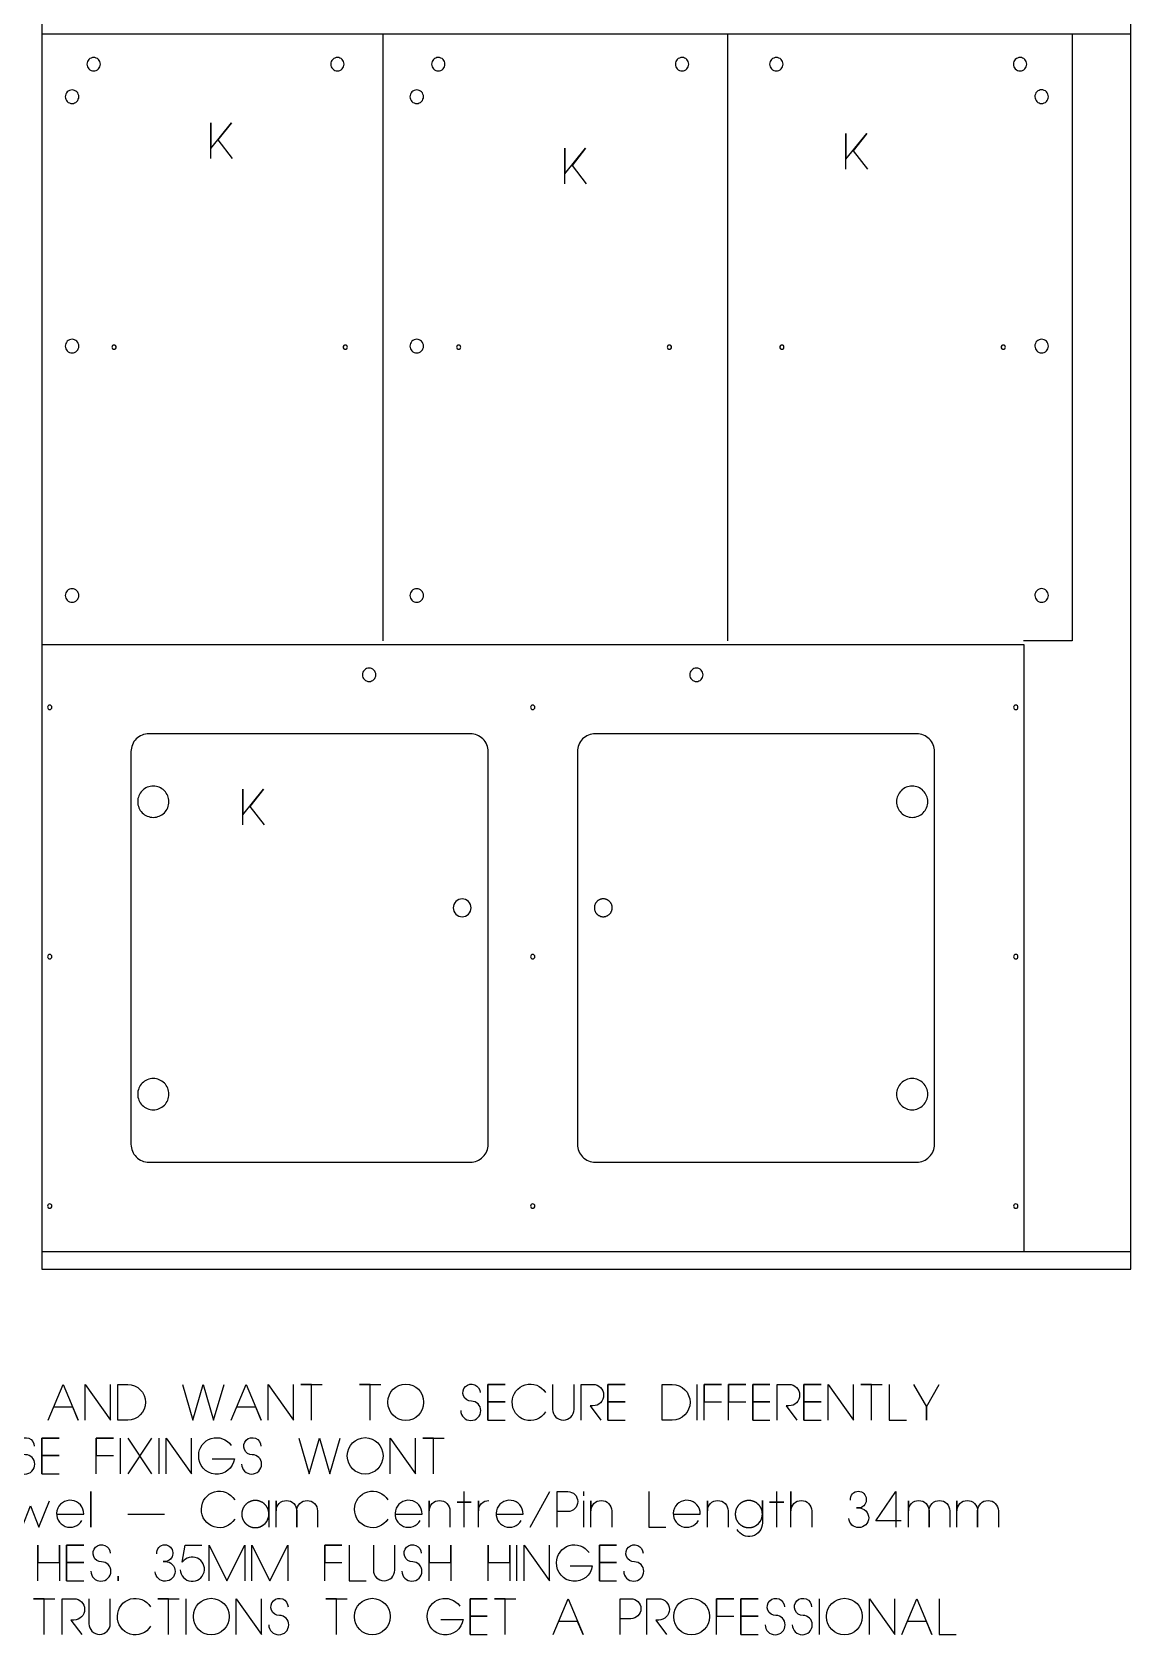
# Model space of a CAD drawing. Extents: x -841 to 4976, y -469 to 2808.
# Drawn here: x 3746 to 4976, y -410 to 1386 of the extents above; entities that cross this region are included whole.
import ezdxf

# ---------------------------------------------------------------- set-up
doc = ezdxf.new("R2010")
doc.units = 0
for name, color, linetype in [('DEFAULT_LAYER', 1, 'CONTINUOUS'), ('LAYER_1', 18, 'CONTINUOUS'), ('LAYER_10', 18, 'CONTINUOUS'), ('T5_LOGOLAYER_20', 18, 'CONTINUOUS'), ('T5_LOGOLAYER_21', 18, 'CONTINUOUS')]:
    doc.layers.add(name, color=color, linetype=linetype)

msp = doc.modelspace()

# ---------------------------------------------------------------- linework, layer by layer
at = {"layer": 'DEFAULT_LAYER'}
msp.add_lwpolyline([(3756.4, 0), (4976.4, 0), (4976.4, 2440), (3756.4, 2440)], close=True, dxfattribs=at)
for points in [[(3881.4, 541.3, 0.414214), (3863.9, 523.8, 0.414214), (3881.4, 506.3, 0.414214), (3898.9, 523.8, 0.414214)], [(4731.4, 541.3, 0.414214), (4713.9, 523.8, 0.414214), (4731.4, 506.3, 0.414214), (4748.9, 523.8, 0.414214)], [(3881.4, 213.7, 0.414214), (3863.9, 196.2, 0.414214), (3881.4, 178.7, 0.414214), (3898.9, 196.2, 0.414214)], [(4731.4, 213.7, 0.414214), (4713.9, 196.2, 0.414214), (4731.4, 178.7, 0.414214), (4748.9, 196.2, 0.414214)]]:
    msp.add_lwpolyline(points, format="xyb", close=True, dxfattribs=at)
msp.add_lwpolyline([(3756.4, 20), (4976.4, 20)], dxfattribs=at)
at = {"layer": 'LAYER_1'}
for points in [[(3765.4, 632.1, 0.414214), (3762.9, 629.6, 0.414214), (3765.4, 627.1, 0.414214), (3767.9, 629.6, 0.414214)], [(4306.4, 632.1, 0.414214), (4303.9, 629.6, 0.414214), (4306.4, 627.1, 0.414214), (4308.9, 629.6, 0.414214)], [(4847.4, 632.1, 0.414214), (4844.9, 629.6, 0.414214), (4847.4, 627.1, 0.414214), (4849.9, 629.6, 0.414214)], [(3856.4, 140, 0.414214), (3876.4, 120), (4236.4, 120, 0.414214), (4256.4, 140), (4256.4, 580, 0.414214), (4236.4, 600), (3876.4, 600, 0.414214), (3856.4, 580)], [(4356.4, 140, 0.414214), (4376.4, 120), (4736.4, 120, 0.414214), (4756.4, 140), (4756.4, 580, 0.414214), (4736.4, 600), (4376.4, 600, 0.414214), (4356.4, 580)], [(4227.4, 415, 0.414214), (4217.4, 405, 0.414214), (4227.4, 395, 0.414214), (4237.4, 405, 0.414214)], [(3765.4, 352.7, 0.414214), (3762.9, 350.2, 0.414214), (3765.4, 347.7, 0.414214), (3767.9, 350.2, 0.414214)], [(4306.4, 352.7, 0.414214), (4303.9, 350.2, 0.414214), (4306.4, 347.7, 0.414214), (4308.9, 350.2, 0.414214)], [(4847.4, 352.7, 0.414214), (4844.9, 350.2, 0.414214), (4847.4, 347.7, 0.414214), (4849.9, 350.2, 0.414214)], [(3765.4, 73.3, 0.414214), (3762.9, 70.8, 0.414214), (3765.4, 68.3, 0.414214), (3767.9, 70.8, 0.414214)], [(4306.4, 73.3, 0.414214), (4303.9, 70.8, 0.414214), (4306.4, 68.3, 0.414214), (4308.9, 70.8, 0.414214)], [(4847.4, 73.3, 0.414214), (4844.9, 70.8, 0.414214), (4847.4, 68.3, 0.414214), (4849.9, 70.8, 0.414214)]]:
    msp.add_lwpolyline(points, format="xyb", close=True, dxfattribs=at)
msp.add_lwpolyline([(4385.4, 415), (4384.9, 415), (4384.4, 415), (4383.9, 414.9), (4383.4, 414.8), (4382.9, 414.7), (4382.4, 414.6), (4382, 414.4), (4381.5, 414.2), (4381.1, 414), (4380.6, 413.8), (4380.2, 413.6), (4379.8, 413.3), (4379.4, 413), (4379, 412.7), (4378.7, 412.4), (4378.3, 412.1), (4378, 411.7), (4377.7, 411.4), (4377.4, 411), (4377.1, 410.6), (4376.8, 410.2), (4376.6, 409.8), (4376.4, 409.3), (4376.2, 408.9), (4376, 408.4), (4375.8, 408), (4375.7, 407.5), (4375.6, 407), (4375.5, 406.5), (4375.4, 406), (4375.4, 405.5), (4375.4, 405), (4375.4, 404.5), (4375.4, 404), (4375.5, 403.5), (4375.6, 403), (4375.7, 402.5), (4375.8, 402), (4376, 401.6), (4376.2, 401.1), (4376.4, 400.7), (4376.6, 400.2), (4376.8, 399.8), (4377.1, 399.4), (4377.4, 399), (4377.7, 398.6), (4378, 398.3), (4378.3, 397.9), (4378.7, 397.6), (4379, 397.3), (4379.4, 397), (4379.8, 396.7), (4380.2, 396.4), (4380.6, 396.2), (4381.1, 396), (4381.5, 395.8), (4382, 395.6), (4382.4, 395.4), (4382.9, 395.3), (4383.4, 395.2), (4383.9, 395.1), (4384.4, 395), (4384.9, 395), (4385.4, 395), (4385.9, 395), (4386.4, 395), (4386.9, 395.1), (4387.4, 395.2), (4387.9, 395.3), (4388.4, 395.4), (4388.8, 395.6), (4389.3, 395.8), (4389.7, 396), (4390.2, 396.2), (4390.6, 396.4), (4391, 396.7), (4391.4, 397), (4391.8, 397.3), (4392.1, 397.6), (4392.5, 397.9), (4392.8, 398.3), (4393.1, 398.6), (4393.4, 399), (4393.7, 399.4), (4393.9, 399.8), (4394.2, 400.2), (4394.4, 400.7), (4394.6, 401.1), (4394.8, 401.6), (4394.9, 402), (4395.1, 402.5), (4395.2, 403), (4395.3, 403.5), (4395.3, 404), (4395.4, 404.5), (4395.4, 405), (4395.4, 405.5), (4395.3, 406), (4395.3, 406.5), (4395.2, 407), (4395.1, 407.5), (4394.9, 408), (4394.8, 408.4), (4394.6, 408.9), (4394.4, 409.3), (4394.2, 409.8), (4393.9, 410.2), (4393.7, 410.6), (4393.4, 411), (4393.1, 411.4), (4392.8, 411.7), (4392.5, 412.1), (4392.1, 412.4), (4391.8, 412.7), (4391.4, 413), (4391, 413.3), (4390.6, 413.6), (4390.2, 413.8), (4389.7, 414), (4389.3, 414.2), (4388.8, 414.4), (4388.4, 414.6), (4387.9, 414.7), (4387.4, 414.8), (4386.9, 414.9), (4386.4, 415), (4385.9, 415)], close=True, dxfattribs=at)
at = {"layer": 'LAYER_10'}
for points in [[(3756.4, 1384), (4976.4, 1384)], [(4138.4, 1384), (4138.4, 704)], [(4524.4, 1384), (4524.4, 704)], [(4910.4, 1384), (4910.4, 704), (4855.9, 704)], [(3756.4, 700), (4856.4, 700), (4856.4, 20)]]:
    msp.add_lwpolyline(points, dxfattribs=at)
for points in [[(3790.4, 1321.2, 0.414214), (3782.8, 1313.6, 0.414214), (3790.4, 1306, 0.414214), (3798, 1313.6, 0.414214)], [(4176.4, 1321.2, 0.414214), (4168.8, 1313.6, 0.414214), (4176.4, 1306, 0.414214), (4184, 1313.6, 0.414214)], [(4876.4, 1321.3, 0.414214), (4868.8, 1313.6, 0.414214), (4876.4, 1306, 0.414214), (4884, 1313.6, 0.414214)], [(3790.4, 1041.8, 0.414214), (3782.8, 1034.2, 0.414214), (3790.4, 1026.6, 0.414214), (3798, 1034.2, 0.414214)], [(4176.4, 1041.8, 0.414214), (4168.8, 1034.2, 0.414214), (4176.4, 1026.6, 0.414214), (4184, 1034.2, 0.414214)], [(4876.4, 1041.9, 0.414214), (4868.8, 1034.2, 0.414214), (4876.4, 1026.6, 0.414214), (4884, 1034.2, 0.414214)], [(3837.4, 1035.4, 0.414214), (3835, 1033, 0.414214), (3837.4, 1030.6, 0.414214), (3839.8, 1033, 0.414214)], [(4096.4, 1035.4, 0.414214), (4094, 1033, 0.414214), (4096.4, 1030.6, 0.414214), (4098.8, 1033, 0.414214)], [(4223.4, 1035.4, 0.414214), (4221, 1033, 0.414214), (4223.4, 1030.6, 0.414214), (4225.8, 1033, 0.414214)], [(4459.4, 1035.4, 0.414214), (4457, 1033, 0.414214), (4459.4, 1030.6, 0.414214), (4461.8, 1033, 0.414214)], [(4585.4, 1035.4, 0.414214), (4583, 1033, 0.414214), (4585.4, 1030.6, 0.414214), (4587.8, 1033, 0.414214)], [(4833.4, 1035.4, 0.414214), (4831, 1033, 0.414214), (4833.4, 1030.6, 0.414214), (4835.8, 1033, 0.414214)], [(3790.4, 762.4, 0.414214), (3782.8, 754.8, 0.414214), (3790.4, 747.2, 0.414214), (3798, 754.8, 0.414214)], [(4176.4, 762.4, 0.414214), (4168.8, 754.8, 0.414214), (4176.4, 747.2, 0.414214), (4184, 754.8, 0.414214)], [(4876.4, 762.5, 0.414214), (4868.8, 754.8, 0.414214), (4876.4, 747.2, 0.414214), (4884, 754.8, 0.414214)]]:
    msp.add_lwpolyline(points, format="xyb", close=True, dxfattribs=at)
at = {"layer": 'T5_LOGOLAYER_20'}
for points in [[(3814.6, 1357.5, 0.414214), (3807.1, 1350, 0.414214), (3814.6, 1342.5, 0.414214), (3822.1, 1350, 0.414214)], [(4087.6, 1357.5, 0.414214), (4080.1, 1350, 0.414214), (4087.6, 1342.5, 0.414214), (4095.1, 1350, 0.414214)], [(4200.6, 1357.5, 0.414214), (4193.1, 1350, 0.414214), (4200.6, 1342.5, 0.414214), (4208.1, 1350, 0.414214)], [(4473.6, 1357.5, 0.414214), (4466.1, 1350, 0.414214), (4473.6, 1342.5, 0.414214), (4481.1, 1350, 0.414214)], [(4579.2, 1357.5, 0.414214), (4571.7, 1350, 0.414214), (4579.2, 1342.5, 0.414214), (4586.7, 1350, 0.414214)], [(4852.2, 1357.5, 0.414214), (4844.7, 1350, 0.414214), (4852.2, 1342.5, 0.414214), (4859.7, 1350, 0.414214)], [(4123.1, 673.5, 0.414214), (4115.6, 666, 0.414214), (4123.1, 658.5, 0.414214), (4130.6, 666, 0.414214)], [(4489.7, 673.5, 0.414214), (4482.2, 666, 0.414214), (4489.7, 658.5, 0.414214), (4497.2, 666, 0.414214)]]:
    msp.add_lwpolyline(points, format="xyb", close=True, dxfattribs=at)
for points in [[(3945.8, 1244.5), (3945.8, 1284.5), (3945.8, 1255.7), (3969, 1284.5), (3953.8, 1265.3), (3969.8, 1244.5)], [(4657.2, 1232.3), (4657.2, 1272.3), (4657.2, 1243.5), (4680.4, 1272.3), (4665.2, 1253.1), (4681.2, 1232.3)], [(4342.4, 1215.9), (4342.4, 1255.9), (4342.4, 1227.1), (4365.6, 1255.9), (4350.4, 1236.7), (4366.4, 1215.9)], [(3981.6, 497.8), (3981.6, 537.8), (3981.6, 509), (4004.8, 537.8), (3989.6, 518.6), (4005.6, 497.8)]]:
    msp.add_lwpolyline(points, dxfattribs=at)
at = {"layer": 'T5_LOGOLAYER_21'}
for points in [[(3763.5, -169), (3780.3, -129), (3797.1, -169), (3791.1, -154.6), (3769.9, -154.6)], [(3805.1, -169), (3805.1, -129), (3833.5, -169), (3833.5, -129)], [(3914.2, -129), (3925.8, -169), (3937.4, -129), (3949, -169), (3960.6, -129)], [(3968.6, -169), (3985.4, -129), (4002.2, -169), (3996.2, -154.6), (3975, -154.6)], [(4010.2, -169), (4010.2, -129), (4038.6, -169), (4038.6, -129)], [(4058.6, -169), (4058.6, -129), (4046.6, -129), (4070.6, -129)], [(4124.2, -169), (4124.2, -129), (4112.2, -129), (4136.2, -129)], [(4256.2, -169), (4256.2, -129), (4275.4, -129), (4256.2, -129), (4256.2, -148.6), (4275.4, -148.6), (4256.2, -148.6), (4256.2, -169), (4275.4, -169)], [(4390.6, -169), (4390.6, -129), (4409.8, -129), (4390.6, -129), (4390.6, -148.6), (4409.8, -148.6), (4390.6, -148.6), (4390.6, -169), (4409.8, -169)], [(4490.5, -169), (4490.5, -129)], [(4498.5, -169), (4498.5, -129), (4517.7, -129), (4498.5, -129), (4498.5, -148.6), (4517.7, -148.6)], [(4525.7, -169), (4525.7, -129), (4544.9, -129), (4525.7, -129), (4525.7, -148.6), (4544.9, -148.6)], [(4552.9, -169), (4552.9, -129), (4572.1, -129), (4552.9, -129), (4552.9, -148.6), (4572.1, -148.6), (4552.9, -148.6), (4552.9, -169), (4572.1, -169)], [(4610.1, -169), (4610.1, -129), (4629.3, -129), (4610.1, -129), (4610.1, -148.6), (4629.3, -148.6), (4610.1, -148.6), (4610.1, -169), (4629.3, -169)], [(4637.3, -169), (4637.3, -129), (4665.7, -169), (4665.7, -129)], [(4685.7, -169), (4685.7, -129), (4673.7, -129), (4697.7, -129)], [(4705.7, -129), (4705.7, -169), (4724.9, -169)], [(4732.9, -129), (4747.3, -154.2), (4747.3, -169), (4747.3, -154.2), (4761.7, -129)], [(3756.7, -229), (3756.7, -189), (3775.9, -189), (3756.7, -189), (3756.7, -208.6), (3775.9, -208.6), (3756.7, -208.6), (3756.7, -229), (3775.9, -229)], [(3817.5, -229), (3817.5, -189), (3836.7, -189), (3817.5, -189), (3817.5, -208.6), (3836.7, -208.6)], [(3844.7, -229), (3844.7, -189)], [(3852.7, -189), (3879.5, -229)], [(3853.1, -229), (3879.9, -189)], [(3887.9, -229), (3887.9, -189)], [(3895.9, -229), (3895.9, -189), (3924.3, -229), (3924.3, -189)], [(4044.3, -189), (4055.9, -229), (4067.5, -189), (4079.1, -229), (4090.7, -189)], [(4146.7, -229), (4146.7, -189), (4175.1, -229), (4175.1, -189)], [(4195.1, -229), (4195.1, -189), (4183.1, -189), (4207.1, -189)], [(4229.6, -289), (4229.6, -261), (4221.6, -261), (4237.6, -261), (4229.6, -261), (4229.6, -249)], [(4303.6, -289), (4325.6, -249)], [(4363.6, -253.8), (4363.6, -249)], [(4436.4, -249), (4436.4, -289), (4455.6, -289)], [(4579.6, -289), (4579.6, -261), (4571.6, -261), (4587.6, -261), (4579.6, -261), (4579.6, -249)], [(4719.1, -281.8), (4690.7, -281.8), (4713.1, -249), (4713.1, -289)], [(3722.6, -259.4), (3734.6, -289), (3743.8, -265), (3753, -289), (3765, -259.4)], [(4363.6, -289), (4363.6, -259.4)], [(3853, -274.2), (3893.8, -274.2)], [(3751.9, -349), (3751.9, -309), (3751.9, -328.6), (3776.3, -328.6), (3776.3, -309), (3776.3, -349)], [(3784.3, -349), (3784.3, -309), (3803.5, -309), (3784.3, -309), (3784.3, -328.6), (3803.5, -328.6), (3784.3, -328.6), (3784.3, -349), (3803.5, -349)], [(3943.9, -349), (3943.9, -309), (3963.9, -349), (3983.9, -309), (3983.9, -349)], [(3991.9, -349), (3991.9, -309), (4011.9, -349), (4031.9, -309), (4031.9, -349)], [(4073.5, -349), (4073.5, -309), (4092.7, -309), (4073.5, -309), (4073.5, -328.6), (4092.7, -328.6)], [(4100.7, -309), (4100.7, -349), (4119.9, -349)], [(4190.3, -349), (4190.3, -309), (4190.3, -328.6), (4214.7, -328.6), (4214.7, -309), (4214.7, -349)], [(4256.3, -349), (4256.3, -309), (4256.3, -328.6), (4280.7, -328.6), (4280.7, -309), (4280.7, -349)], [(4288.7, -349), (4288.7, -309)], [(4296.7, -349), (4296.7, -309), (4325.1, -349), (4325.1, -309)], [(4381.1, -349), (4381.1, -309), (4400.3, -309), (4381.1, -309), (4381.1, -328.6), (4400.3, -328.6), (4381.1, -328.6), (4381.1, -349), (4400.3, -349)], [(3759.2, -409), (3759.2, -369), (3747.2, -369), (3771.2, -369)], [(3898.3, -409), (3898.3, -369), (3886.3, -369), (3910.3, -369)], [(3918.3, -409), (3918.3, -369)], [(3974.3, -409), (3974.3, -369), (4002.7, -409), (4002.7, -369)], [(4086.7, -409), (4086.7, -369), (4074.7, -369), (4098.7, -369)], [(4236.3, -409), (4236.3, -369), (4255.5, -369), (4236.3, -369), (4236.3, -388.6), (4255.5, -388.6), (4236.3, -388.6), (4236.3, -409), (4255.5, -409)], [(4275.5, -409), (4275.5, -369), (4263.5, -369), (4287.5, -369)], [(4329.1, -409), (4345.9, -369), (4362.7, -409), (4356.7, -394.6), (4335.5, -394.6)], [(4512.3, -409), (4512.3, -369), (4531.5, -369), (4512.3, -369), (4512.3, -388.6), (4531.5, -388.6)], [(4539.5, -409), (4539.5, -369), (4558.7, -369), (4539.5, -369), (4539.5, -388.6), (4558.7, -388.6), (4539.5, -388.6), (4539.5, -409), (4558.7, -409)], [(4627.5, -409), (4627.5, -369)], [(4683.5, -409), (4683.5, -369), (4711.9, -409), (4711.9, -369)], [(4719.9, -409), (4736.7, -369), (4753.5, -409), (4747.5, -394.6), (4726.3, -394.6)], [(4761.5, -369), (4761.5, -409), (4780.7, -409)]]:
    msp.add_lwpolyline(points, dxfattribs=at)
for points in [[(3841.5, -169), (3841.5, -129), (3852.7, -129, -1), (3852.7, -169)], [(4184.2, -149.4, -1), (4144.2, -149.4), (4144.2, -148.6, -1), (4184.2, -148.6)], [(4451.4, -169), (4451.4, -129), (4462.6, -129, -1), (4462.6, -169)], [(4138.7, -209.4, -1), (4098.7, -209.4), (4098.7, -208.6, -1), (4138.7, -208.6)], [(3966.3, -389.4, -1), (3926.3, -389.4), (3926.3, -388.6, -1), (3966.3, -388.6)], [(4146.7, -389.4, -1), (4106.7, -389.4), (4106.7, -388.6, -1), (4146.7, -388.6)], [(4504.3, -389.4, -1), (4464.3, -389.4), (4464.3, -388.6, -1), (4504.3, -388.6)], [(4675.5, -389.4, -1), (4635.5, -389.4), (4635.5, -388.6, -1), (4675.5, -388.6)]]:
    msp.add_lwpolyline(points, format="xyb", close=True, dxfattribs=at)
for points in [[(4225.8, -158.2, 1), (4248.2, -158.2, 0.415385), (4237.8, -147.8, -0.668438), (4231, -131.4, -0.668438), (4247.4, -138.2)], [(4320.6, -159.8, -0.77786), (4283.4, -148.6, -0.756443), (4320.6, -138.2)], [(4328.6, -129), (4328.6, -157, 1), (4352.6, -157), (4352.6, -129)], [(4360.6, -169), (4360.6, -129), (4373.8, -129, -1), (4373.8, -153), (4370.6, -153), (4382.6, -169)], [(4580.1, -169), (4580.1, -129), (4593.3, -129, -1), (4593.3, -153), (4590.1, -153), (4602.1, -169)], [(3726.3, -218.2, 1), (3748.7, -218.2, 0.415385), (3738.3, -207.8, -0.668438), (3731.5, -191.4, -0.668438), (3747.9, -198.2)], [(3947.5, -212.2), (3972.3, -212.2, -0.955296), (3932.3, -208.6, -0.741566), (3968.7, -197.4)], [(3980.3, -218.2, 1), (4002.7, -218.2, 0.415385), (3992.3, -207.8, -0.668438), (3985.5, -191.4, -0.668438), (4001.9, -198.2)], [(3972.6, -279.8, -0.77786), (3935.4, -268.6, -0.756443), (3972.6, -258.2)], [(4144.1, -279.8, -0.77786), (4106.9, -268.6, -0.756443), (4144.1, -258.2)], [(4333.6, -289), (4333.6, -249), (4345.6, -249, -1), (4345.6, -271.4), (4333.6, -271.4)], [(4595.6, -289), (4595.6, -249), (4595.6, -270.6, -1), (4618.8, -270.6), (4618.8, -289)], [(4662.3, -258.6, -0.454849), (4671.1, -248.6, -0.411435), (4679.9, -257.4), (4679.9, -258.6, -0.412121), (4671.1, -267.4), (4669.1, -267.4), (4671.5, -267.4, -0.414286), (4682.7, -278.6, -0.946269), (4660.3, -279)], [(3773.8, -274.2), (3803.4, -274.2, 0.90232), (3773.5, -270.5, 0.862347), (3801.4, -281.4)], [(3995.7, -289.4, 0.421631), (4010.9, -273.8), (4010.9, -259), (4010.9, -289)], [(4018.9, -289), (4018.9, -259.4), (4018.9, -270.6, -1), (4042.1, -270.6), (4042.1, -289), (4042.1, -270.6, -1), (4065.3, -270.6), (4065.3, -289)], [(4152.8, -274.2), (4182.4, -274.2, 0.90232), (4152.5, -270.5, 0.862347), (4180.4, -281.4)], [(4190.4, -289), (4190.4, -259.4), (4190.4, -270.6, -1), (4213.6, -270.6), (4213.6, -289)], [(4245.6, -289), (4245.6, -259.4), (4245.6, -270.6, -0.416092), (4257.2, -259)], [(4266, -274.2), (4295.6, -274.2, 0.90232), (4265.7, -270.5, 0.862347), (4293.6, -281.4)], [(4371.6, -289), (4371.6, -259.4), (4371.6, -270.6, -1), (4394.8, -270.6), (4394.8, -289)], [(4464.4, -274.2), (4494, -274.2, 0.90232), (4464.1, -270.5, 0.862347), (4492, -281.4)], [(4502, -289), (4502, -259.4), (4502, -270.6, -1), (4525.2, -270.6), (4525.2, -289)], [(4548.4, -289.4, 0.421631), (4563.6, -273.8), (4563.6, -259), (4563.6, -284.2, -0.782349), (4535.2, -291.4)], [(4727.1, -289), (4727.1, -259.4), (4727.1, -270.6, -1), (4750.3, -270.6), (4750.3, -289), (4750.3, -270.6, -1), (4773.5, -270.6), (4773.5, -289)], [(4781.5, -289), (4781.5, -259.4), (4781.5, -270.6, -1), (4804.7, -270.6), (4804.7, -289), (4804.7, -270.6, -1), (4827.9, -270.6), (4827.9, -289)], [(3811.5, -338.2, 1), (3833.9, -338.2, 0.415385), (3823.5, -327.8, -0.668438), (3816.7, -311.4, -0.668438), (3833.1, -318.2)], [(3885.5, -318.6, -0.454849), (3894.3, -308.6, -0.411435), (3903.1, -317.4), (3903.1, -318.6, -0.412121), (3894.3, -327.4), (3892.3, -327.4), (3894.7, -327.4, -0.414286), (3905.9, -338.6, -0.946269), (3883.5, -339)], [(3911.5, -336.6, 0.857608), (3938.2, -339.4, 0.839431), (3913.9, -328.2), (3917.1, -309), (3935.9, -309)], [(4127.9, -309), (4127.9, -337, 1), (4151.9, -337), (4151.9, -309)], [(4159.9, -338.2, 1), (4182.3, -338.2, 0.415385), (4171.9, -327.8, -0.668438), (4165.1, -311.4, -0.668438), (4181.5, -318.2)], [(4348.3, -332.2), (4373.1, -332.2, -0.955296), (4333.1, -328.6, -0.741566), (4369.5, -317.4)], [(4408.3, -338.2, 1), (4430.7, -338.2, 0.415385), (4420.3, -327.8, -0.668438), (4413.5, -311.4, -0.668438), (4429.9, -318.2)], [(3779.2, -409), (3779.2, -369), (3792.4, -369, -1), (3792.4, -393), (3789.2, -393), (3801.2, -409)], [(3809.2, -369), (3809.2, -397, 1), (3833.2, -397), (3833.2, -369)], [(3878.4, -399.8, -0.77786), (3841.2, -388.6, -0.756443), (3878.4, -378.2)], [(4010.7, -398.2, 1), (4033.1, -398.2, 0.415385), (4022.7, -387.8, -0.668438), (4015.9, -371.4, -0.668438), (4032.3, -378.2)], [(4203.5, -392.2), (4228.3, -392.2, -0.955296), (4188.3, -388.6, -0.741566), (4224.7, -377.4)], [(4404.3, -409), (4404.3, -369), (4416.3, -369, -1), (4416.3, -391.4), (4404.3, -391.4)], [(4434.3, -409), (4434.3, -369), (4447.5, -369, -1), (4447.5, -393), (4444.3, -393), (4456.3, -409)], [(4566.7, -398.2, 1), (4589.1, -398.2, 0.415385), (4578.7, -387.8, -0.668438), (4571.9, -371.4, -0.668438), (4588.3, -378.2)], [(4597.1, -398.2, 1), (4619.5, -398.2, 0.415385), (4609.1, -387.8, -0.668438), (4602.3, -371.4, -0.668438), (4618.7, -378.2)]]:
    msp.add_lwpolyline(points, format="xyb", dxfattribs=at)
for points in [[(3811.4, -289), (3811.4, -249)], [(3995.7, -289.4), (3996.1, -289.4), (3996.5, -289.4), (3996.9, -289.4), (3997.3, -289.4), (3997.6, -289.3), (3998, -289.3), (3998.4, -289.2), (3998.8, -289.1), (3999.1, -289), (3999.5, -289), (3999.9, -288.9), (4000.2, -288.8), (4000.6, -288.6), (4000.9, -288.5), (4001.3, -288.4), (4001.6, -288.2), (4002, -288.1), (4002.3, -287.9), (4002.6, -287.8), (4003, -287.6), (4003.3, -287.4), (4003.6, -287.2), (4003.9, -287), (4004.2, -286.8), (4004.5, -286.6), (4004.8, -286.4), (4005.1, -286.2), (4005.4, -286), (4005.7, -285.7), (4005.9, -285.5), (4006.2, -285.2), (4006.5, -285), (4006.7, -284.7), (4007, -284.5), (4007.2, -284.2), (4007.4, -283.9), (4007.7, -283.6), (4007.9, -283.3), (4008.1, -283), (4008.3, -282.7), (4008.5, -282.4), (4008.7, -282.1), (4008.9, -281.8), (4009.1, -281.5), (4009.2, -281.2), (4009.4, -280.8), (4009.6, -280.5), (4009.7, -280.2), (4009.9, -279.8), (4010, -279.5), (4010.1, -279.1), (4010.2, -278.8), (4010.3, -278.4), (4010.4, -278), (4010.5, -277.7), (4010.6, -277.3), (4010.7, -276.9), (4010.7, -276.6), (4010.8, -276.2), (4010.8, -275.8), (4010.9, -275.4), (4010.9, -275), (4010.9, -274.6), (4010.9, -274.2), (4010.9, -273.8), (4010.9, -273.5), (4010.9, -273.1), (4010.8, -272.7), (4010.8, -272.3), (4010.7, -271.9), (4010.7, -271.5), (4010.6, -271.2), (4010.5, -270.8), (4010.4, -270.4), (4010.3, -270.1), (4010.2, -269.7), (4010.1, -269.4), (4010, -269), (4009.9, -268.7), (4009.7, -268.3), (4009.6, -268), (4009.4, -267.6), (4009.2, -267.3), (4009.1, -267), (4008.9, -266.7), (4008.7, -266.4), (4008.5, -266), (4008.3, -265.7), (4008.1, -265.4), (4007.9, -265.1), (4007.7, -264.9), (4007.4, -264.6), (4007.2, -264.3), (4007, -264), (4006.7, -263.7), (4006.5, -263.5), (4006.2, -263.2), (4005.9, -263), (4005.7, -262.7), (4005.4, -262.5), (4005.1, -262.3), (4004.8, -262.1), (4004.5, -261.8), (4004.2, -261.6), (4003.9, -261.4), (4003.6, -261.2), (4003.3, -261), (4003, -260.9), (4002.6, -260.7), (4002.3, -260.5), (4002, -260.4), (4001.6, -260.2), (4001.3, -260.1), (4000.9, -260), (4000.6, -259.8), (4000.2, -259.7), (3999.9, -259.6), (3999.5, -259.5), (3999.1, -259.4), (3998.8, -259.3), (3998.4, -259.3), (3998, -259.2), (3997.6, -259.2), (3997.3, -259.1), (3996.9, -259.1), (3996.5, -259.1), (3996.1, -259), (3995.7, -259), (3995.3, -259), (3994.9, -259.1), (3994.5, -259.1), (3994.2, -259.1), (3993.8, -259.2), (3993.4, -259.2), (3993, -259.3), (3992.6, -259.3), (3992.3, -259.4), (3991.9, -259.5), (3991.5, -259.6), (3991.2, -259.7), (3990.8, -259.8), (3990.5, -260), (3990.1, -260.1), (3989.8, -260.2), (3989.5, -260.4), (3989.1, -260.5), (3988.8, -260.7), (3988.5, -260.9), (3988.1, -261), (3987.8, -261.2), (3987.5, -261.4), (3987.2, -261.6), (3986.9, -261.8), (3986.6, -262.1), (3986.3, -262.3), (3986, -262.5), (3985.8, -262.7), (3985.5, -263), (3985.2, -263.2), (3985, -263.5), (3984.7, -263.7), (3984.5, -264), (3984.2, -264.3), (3984, -264.6), (3983.7, -264.9), (3983.5, -265.1), (3983.3, -265.4), (3983.1, -265.7), (3982.9, -266), (3982.7, -266.4), (3982.5, -266.7), (3982.3, -267), (3982.2, -267.3), (3982, -267.6), (3981.8, -268), (3981.7, -268.3), (3981.6, -268.7), (3981.4, -269), (3981.3, -269.4), (3981.2, -269.7), (3981.1, -270.1), (3981, -270.4), (3980.9, -270.8), (3980.8, -271.2), (3980.7, -271.5), (3980.7, -271.9), (3980.6, -272.3), (3980.6, -272.7), (3980.6, -273.1), (3980.5, -273.5), (3980.5, -273.8), (3980.5, -274.2), (3980.5, -274.6), (3980.5, -275), (3980.6, -275.4), (3980.6, -275.8), (3980.6, -276.2), (3980.7, -276.6), (3980.7, -276.9), (3980.8, -277.3), (3980.9, -277.7), (3981, -278), (3981.1, -278.4), (3981.2, -278.8), (3981.3, -279.1), (3981.4, -279.5), (3981.6, -279.8), (3981.7, -280.2), (3981.8, -280.5), (3982, -280.8), (3982.2, -281.2), (3982.3, -281.5), (3982.5, -281.8), (3982.7, -282.1), (3982.9, -282.4), (3983.1, -282.7), (3983.3, -283), (3983.5, -283.3), (3983.7, -283.6), (3984, -283.9), (3984.2, -284.2), (3984.5, -284.5), (3984.7, -284.7), (3985, -285), (3985.2, -285.2), (3985.5, -285.5), (3985.8, -285.7), (3986, -286), (3986.3, -286.2), (3986.6, -286.4), (3986.9, -286.6), (3987.2, -286.8), (3987.5, -287), (3987.8, -287.2), (3988.1, -287.4), (3988.5, -287.6), (3988.8, -287.8), (3989.1, -287.9), (3989.5, -288.1), (3989.8, -288.2), (3990.1, -288.4), (3990.5, -288.5), (3990.8, -288.6), (3991.2, -288.8), (3991.5, -288.9), (3991.9, -289), (3992.3, -289), (3992.6, -289.1), (3993, -289.2), (3993.4, -289.3), (3993.8, -289.3), (3994.2, -289.4), (3994.5, -289.4), (3994.9, -289.4), (3995.3, -289.4)], [(4548.4, -289.4), (4548.8, -289.4), (4549.2, -289.4), (4549.5, -289.4), (4549.9, -289.4), (4550.3, -289.3), (4550.7, -289.3), (4551.1, -289.2), (4551.4, -289.1), (4551.8, -289), (4552.2, -289), (4552.5, -288.9), (4552.9, -288.8), (4553.2, -288.6), (4553.6, -288.5), (4553.9, -288.4), (4554.3, -288.2), (4554.6, -288.1), (4555, -287.9), (4555.3, -287.8), (4555.6, -287.6), (4555.9, -287.4), (4556.3, -287.2), (4556.6, -287), (4556.9, -286.8), (4557.2, -286.6), (4557.5, -286.4), (4557.8, -286.2), (4558, -286), (4558.3, -285.7), (4558.6, -285.5), (4558.9, -285.2), (4559.1, -285), (4559.4, -284.7), (4559.6, -284.5), (4559.9, -284.2), (4560.1, -283.9), (4560.3, -283.6), (4560.6, -283.3), (4560.8, -283), (4561, -282.7), (4561.2, -282.4), (4561.4, -282.1), (4561.6, -281.8), (4561.7, -281.5), (4561.9, -281.2), (4562.1, -280.8), (4562.2, -280.5), (4562.4, -280.2), (4562.5, -279.8), (4562.7, -279.5), (4562.8, -279.1), (4562.9, -278.8), (4563, -278.4), (4563.1, -278), (4563.2, -277.7), (4563.3, -277.3), (4563.3, -276.9), (4563.4, -276.6), (4563.5, -276.2), (4563.5, -275.8), (4563.5, -275.4), (4563.6, -275), (4563.6, -274.6), (4563.6, -274.2), (4563.6, -273.8), (4563.6, -273.5), (4563.5, -273.1), (4563.5, -272.7), (4563.5, -272.3), (4563.4, -271.9), (4563.3, -271.5), (4563.3, -271.2), (4563.2, -270.8), (4563.1, -270.4), (4563, -270.1), (4562.9, -269.7), (4562.8, -269.4), (4562.7, -269), (4562.5, -268.7), (4562.4, -268.3), (4562.2, -268), (4562.1, -267.6), (4561.9, -267.3), (4561.7, -267), (4561.6, -266.7), (4561.4, -266.4), (4561.2, -266), (4561, -265.7), (4560.8, -265.4), (4560.6, -265.1), (4560.3, -264.9), (4560.1, -264.6), (4559.9, -264.3), (4559.6, -264), (4559.4, -263.7), (4559.1, -263.5), (4558.9, -263.2), (4558.6, -263), (4558.3, -262.7), (4558, -262.5), (4557.8, -262.3), (4557.5, -262.1), (4557.2, -261.8), (4556.9, -261.6), (4556.6, -261.4), (4556.3, -261.2), (4555.9, -261), (4555.6, -260.9), (4555.3, -260.7), (4555, -260.5), (4554.6, -260.4), (4554.3, -260.2), (4553.9, -260.1), (4553.6, -260), (4553.2, -259.8), (4552.9, -259.7), (4552.5, -259.6), (4552.2, -259.5), (4551.8, -259.4), (4551.4, -259.3), (4551.1, -259.3), (4550.7, -259.2), (4550.3, -259.2), (4549.9, -259.1), (4549.5, -259.1), (4549.2, -259.1), (4548.8, -259), (4548.4, -259), (4548, -259), (4547.6, -259.1), (4547.2, -259.1), (4546.8, -259.1), (4546.4, -259.2), (4546.1, -259.2), (4545.7, -259.3), (4545.3, -259.3), (4544.9, -259.4), (4544.6, -259.5), (4544.2, -259.6), (4543.9, -259.7), (4543.5, -259.8), (4543.1, -260), (4542.8, -260.1), (4542.5, -260.2), (4542.1, -260.4), (4541.8, -260.5), (4541.5, -260.7), (4541.1, -260.9), (4540.8, -261), (4540.5, -261.2), (4540.2, -261.4), (4539.9, -261.6), (4539.6, -261.8), (4539.3, -262.1), (4539, -262.3), (4538.7, -262.5), (4538.4, -262.7), (4538.2, -263), (4537.9, -263.2), (4537.6, -263.5), (4537.4, -263.7), (4537.1, -264), (4536.9, -264.3), (4536.6, -264.6), (4536.4, -264.9), (4536.2, -265.1), (4536, -265.4), (4535.8, -265.7), (4535.6, -266), (4535.4, -266.4), (4535.2, -266.7), (4535, -267), (4534.8, -267.3), (4534.7, -267.6), (4534.5, -268), (4534.4, -268.3), (4534.2, -268.7), (4534.1, -269), (4534, -269.4), (4533.9, -269.7), (4533.7, -270.1), (4533.7, -270.4), (4533.6, -270.8), (4533.5, -271.2), (4533.4, -271.5), (4533.3, -271.9), (4533.3, -272.3), (4533.3, -272.7), (4533.2, -273.1), (4533.2, -273.5), (4533.2, -273.8), (4533.2, -274.2), (4533.2, -274.6), (4533.2, -275), (4533.2, -275.4), (4533.3, -275.8), (4533.3, -276.2), (4533.3, -276.6), (4533.4, -276.9), (4533.5, -277.3), (4533.6, -277.7), (4533.7, -278), (4533.7, -278.4), (4533.9, -278.8), (4534, -279.1), (4534.1, -279.5), (4534.2, -279.8), (4534.4, -280.2), (4534.5, -280.5), (4534.7, -280.8), (4534.8, -281.2), (4535, -281.5), (4535.2, -281.8), (4535.4, -282.1), (4535.6, -282.4), (4535.8, -282.7), (4536, -283), (4536.2, -283.3), (4536.4, -283.6), (4536.6, -283.9), (4536.9, -284.2), (4537.1, -284.5), (4537.4, -284.7), (4537.6, -285), (4537.9, -285.2), (4538.2, -285.5), (4538.4, -285.7), (4538.7, -286), (4539, -286.2), (4539.3, -286.4), (4539.6, -286.6), (4539.9, -286.8), (4540.2, -287), (4540.5, -287.2), (4540.8, -287.4), (4541.1, -287.6), (4541.5, -287.8), (4541.8, -287.9), (4542.1, -288.1), (4542.5, -288.2), (4542.8, -288.4), (4543.1, -288.5), (4543.5, -288.6), (4543.9, -288.8), (4544.2, -288.9), (4544.6, -289), (4544.9, -289), (4545.3, -289.1), (4545.7, -289.2), (4546.1, -289.3), (4546.4, -289.3), (4546.8, -289.4), (4547.2, -289.4), (4547.6, -289.4), (4548, -289.4)], [(3841.9, -349), (3841.9, -343.8)]]:
    msp.add_lwpolyline(points, close=True, dxfattribs=at)

doc.saveas('drawing.dxf')
